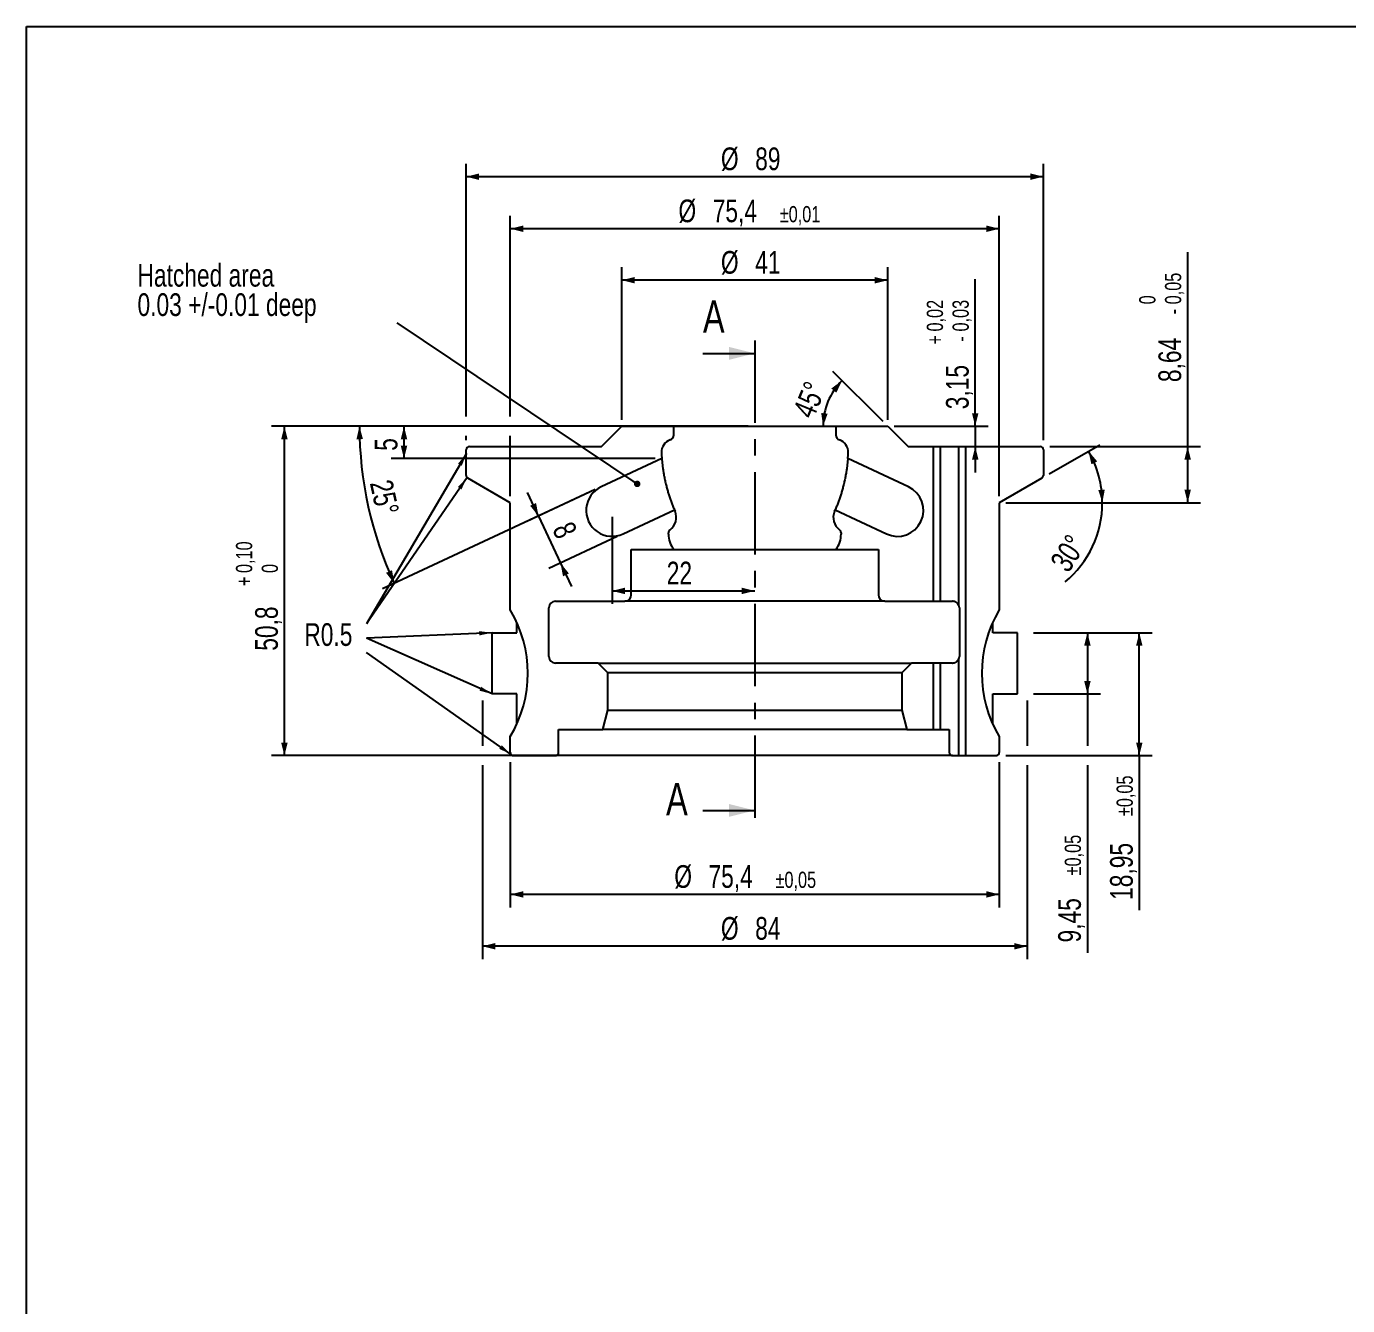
# Model space of a CAD drawing. Header units: millimetres. Extents: x 8 to 586, y 8 to 412.
# Drawn here: x 8 to 211.7, y 214.7 to 412 of the extents above; entities that cross this region are included whole.
import ezdxf

# ---------------------------------------------------------------- set-up
doc = ezdxf.new("R2010")
doc.units = ezdxf.units.MM
doc.linetypes.add('CENTERX2', pattern=[20.32, 12.7, -2.54, 2.54, -2.54])
for name, color, linetype in [('CENTERLINE', 4, 'CENTERX2'), ('DIMENSIONS', 2, 'Continuous'), ('TEXT', 2, 'Continuous')]:
    doc.layers.add(name, color=color, linetype=linetype)
doc.layers.add('OUTLINE', color=7, linetype='Continuous', lineweight=25)
doc.styles.add('SLDTEXTSTYLE0', font='TXT', dxfattribs={"width": 0.75})
doc.dimstyles.new('SLDDIMSTYLE0', dxfattribs={"dimtxt": 3.5, "dimasz": 2, "dimexe": 0, "dimexo": 0.0625, "dimgap": 0.875, "dimtad": 1, "dimrnd": 1e-09, "dimzin": 12, "dimdsep": 46, "dimtxsty": 'SLDTEXTSTYLE0', "dimsah": 1, "dimcen": 0.09, "dimadec": 0, "dimazin": 3, "dimtfac": 1, "dimtofl": 0, "dimtmove": 0, "dimatfit": 3, "dimfxl": 0, "dimfrac": 2, "dimtolj": 1, "dimtzin": 12, "dimarcsym": 0})
doc.dimstyles.new('SLDDIMSTYLE1', dxfattribs={"dimtxt": 3.5, "dimasz": 2, "dimexe": 0, "dimexo": 0.0625, "dimgap": 0.875, "dimtad": 1, "dimdec": 1, "dimrnd": 1e-09, "dimzin": 12, "dimdsep": 46, "dimtxsty": 'SLDTEXTSTYLE0', "dimsah": 1, "dimcen": 0.09, "dimadec": 0, "dimazin": 3, "dimtfac": 1, "dimtdec": 1, "dimtofl": 0, "dimtmove": 0, "dimatfit": 3, "dimfxl": 0, "dimfrac": 2, "dimtolj": 1, "dimtzin": 12, "dimarcsym": 0})
doc.dimstyles.new('SLDDIMSTYLE10', dxfattribs={"dimtxt": 0.18, "dimasz": 1, "dimexe": 0, "dimexo": 0.0625, "dimgap": 0, "dimtad": 0, "dimtih": 1, "dimtoh": 1, "dimdec": 0, "dimrnd": 1e-09, "dimzin": 0, "dimdsep": 46, "dimtxsty": 'Standard', "dimblk1": 'DOT', "dimblk2": 'DOT', "dimsah": 1, "dimcen": 0.09, "dimadec": 0, "dimazin": 0, "dimtfac": 1, "dimtdec": 0, "dimtofl": 0, "dimtmove": 0, "dimatfit": 3, "dimldrblk": 'DOT', "dimfxl": 0, "dimfrac": 2, "dimtolj": 1, "dimtzin": 0, "dimarcsym": 0})
doc.dimstyles.new('SLDDIMSTYLE2', dxfattribs={"dimtxt": 3.5, "dimasz": 2, "dimexe": 0, "dimexo": 0.0625, "dimgap": 0.875, "dimtad": 1, "dimdec": 1, "dimrnd": 1e-09, "dimzin": 12, "dimdsep": 46, "dimtxsty": 'SLDTEXTSTYLE0', "dimsah": 1, "dimcen": 0.09, "dimadec": 0, "dimazin": 3, "dimtol": 1, "dimtp": 0.01, "dimtm": 0.01, "dimtfac": 1, "dimtofl": 0, "dimtmove": 0, "dimatfit": 3, "dimfxl": 0, "dimfrac": 2, "dimtolj": 1, "dimarcsym": 0})
doc.dimstyles.new('SLDDIMSTYLE3', dxfattribs={"dimtxt": 3.5, "dimasz": 2, "dimexe": 0, "dimexo": 0.0625, "dimgap": 0.875, "dimtad": 1, "dimrnd": 1e-09, "dimzin": 12, "dimdsep": 46, "dimtxsty": 'SLDTEXTSTYLE0', "dimsah": 1, "dimcen": 0.09, "dimadec": 0, "dimazin": 3, "dimtol": 1, "dimtp": 0.05, "dimtm": 0.05, "dimtfac": 1, "dimtofl": 0, "dimtmove": 0, "dimatfit": 3, "dimfxl": 0, "dimfrac": 2, "dimtolj": 1, "dimarcsym": 0})
doc.dimstyles.new('SLDDIMSTYLE4', dxfattribs={"dimtxt": 3.5, "dimasz": 2, "dimexe": 0, "dimexo": 0.0625, "dimgap": 0.875, "dimtad": 1, "dimdec": 4, "dimzin": 12, "dimdsep": 46, "dimtxsty": 'SLDTEXTSTYLE0', "dimsah": 1, "dimcen": 0.09, "dimazin": 3, "dimtfac": 1, "dimtofl": 0, "dimtmove": 0, "dimatfit": 3, "dimfxl": 0, "dimfrac": 2, "dimtolj": 1, "dimtzin": 12, "dimarcsym": 0})
doc.dimstyles.new('SLDDIMSTYLE5', dxfattribs={"dimtxt": 3.5, "dimasz": 2, "dimexe": 0, "dimexo": 0.0625, "dimgap": 0.875, "dimtad": 1, "dimrnd": 1e-09, "dimzin": 12, "dimdsep": 46, "dimtxsty": 'SLDTEXTSTYLE0', "dimsah": 1, "dimcen": 0.09, "dimadec": 0, "dimazin": 3, "dimtol": 1, "dimtp": 0.1, "dimtfac": 1, "dimtofl": 0, "dimtmove": 0, "dimatfit": 3, "dimfxl": 0, "dimfrac": 2, "dimtolj": 1, "dimarcsym": 0})
doc.dimstyles.new('SLDDIMSTYLE6', dxfattribs={"dimtxt": 3.5, "dimasz": 2, "dimexe": 0, "dimexo": 0.0625, "dimgap": 0.875, "dimtad": 1, "dimrnd": 1e-09, "dimzin": 12, "dimdsep": 46, "dimtxsty": 'SLDTEXTSTYLE0', "dimsah": 1, "dimcen": 0.09, "dimadec": 0, "dimazin": 3, "dimtol": 1, "dimtm": 0.05, "dimtfac": 1, "dimtofl": 0, "dimtmove": 0, "dimatfit": 3, "dimfxl": 0, "dimfrac": 2, "dimtolj": 1, "dimarcsym": 0})
doc.dimstyles.new('SLDDIMSTYLE7', dxfattribs={"dimtxt": 3.5, "dimasz": 2, "dimexe": 0, "dimexo": 0.0625, "dimgap": 0.875, "dimtad": 1, "dimrnd": 1e-09, "dimzin": 12, "dimdsep": 46, "dimtxsty": 'SLDTEXTSTYLE0', "dimsah": 1, "dimcen": 0.09, "dimadec": 0, "dimazin": 3, "dimtol": 1, "dimtp": 0.02, "dimtm": 0.03, "dimtfac": 1, "dimtmove": 0, "dimatfit": 0, "dimfxl": 0, "dimfrac": 2, "dimtolj": 1, "dimarcsym": 0})
doc.dimstyles.new('SLDDIMSTYLE8', dxfattribs={"dimtxt": 3.5, "dimasz": 2, "dimexe": 0, "dimexo": 0.0625, "dimgap": 0.875, "dimtad": 1, "dimrnd": 1e-09, "dimzin": 12, "dimdsep": 46, "dimtxsty": 'SLDTEXTSTYLE0', "dimsah": 1, "dimcen": 0.09, "dimadec": 0, "dimazin": 3, "dimtfac": 1, "dimtmove": 0, "dimatfit": 0, "dimfxl": 0, "dimfrac": 2, "dimtolj": 1, "dimtzin": 12, "dimarcsym": 0})
doc.dimstyles.new('SLDDIMSTYLE9', dxfattribs={"dimtxt": 0.18, "dimasz": 2, "dimexe": 0, "dimexo": 0.0625, "dimgap": 0, "dimtad": 0, "dimtih": 1, "dimtoh": 1, "dimdec": 0, "dimrnd": 1e-09, "dimzin": 0, "dimdsep": 46, "dimtxsty": 'Standard', "dimsah": 1, "dimcen": 0.09, "dimadec": 0, "dimazin": 0, "dimtfac": 2, "dimtdec": 0, "dimtofl": 0, "dimtmove": 0, "dimatfit": 3, "dimfxl": 0, "dimfrac": 2, "dimtolj": 1, "dimtzin": 0, "dimarcsym": 0})

# ---------------------------------------------------------------- blocks, each defined once
blk = doc.blocks.new('_D')
at = {"layer": 'DIMENSIONS'}
for p, q in [((98.31, 336.35), (98.31, 322.93)), ((98.31, 324.93), (120.31, 324.93))]:
    blk.add_line(p, q, dxfattribs=at)
for points in [[(98.31, 324.93), (100.31, 324.43), (100.31, 325.43)], [(120.31, 324.93), (118.31, 325.43), (118.31, 324.43)]]:
    blk.add_solid(points, dxfattribs=at)
at = {"layer": 'DIMENSIONS', "insert": (106.73, 329.44), "char_height": 3.5, "attachment_point": 1, "style": 'SLDTEXTSTYLE0'}
blk.add_mtext('22', dxfattribs=at)
blk = doc.blocks.new('_D_1')
at = {"layer": 'DIMENSIONS'}
for p, q in [((99.81, 351.33), (99.81, 374.85)), ((140.81, 351.33), (140.81, 374.85)), ((140.81, 372.85), (99.81, 372.85))]:
    blk.add_line(p, q, dxfattribs=at)
for points in [[(99.81, 372.85), (101.81, 372.35), (101.81, 373.35)], [(140.81, 372.85), (138.81, 373.35), (138.81, 372.35)]]:
    blk.add_solid(points, dxfattribs=at)
at = {"layer": 'DIMENSIONS', "char_height": 3.5, "attachment_point": 1, "style": 'SLDTEXTSTYLE0'}
for s, insert in [('%%c', (115.09, 377.36)), ('41', (120.37, 377.36))]:
    blk.add_mtext(s, dxfattribs=dict(at, insert=insert))
blk = doc.blocks.new('_D_2')
at = {"layer": 'DIMENSIONS'}
for p, q in [((75.81, 351.83), (75.81, 390.82)), ((164.81, 348.18), (164.81, 390.82)), ((164.81, 388.82), (75.81, 388.82)), ((75.81, 348.18), (75.81, 348.83))]:
    blk.add_line(p, q, dxfattribs=at)
for points in [[(75.81, 388.82), (77.81, 388.32), (77.81, 389.32)], [(164.81, 388.82), (162.81, 389.32), (162.81, 388.32)]]:
    blk.add_solid(points, dxfattribs=at)
at = {"layer": 'DIMENSIONS', "char_height": 3.5, "attachment_point": 1, "style": 'SLDTEXTSTYLE0'}
for s, insert in [('%%c', (115.09, 393.33)), ('89', (120.37, 393.33))]:
    blk.add_mtext(s, dxfattribs=dict(at, insert=insert))
blk = doc.blocks.new('_D_3')
at = {"layer": 'DIMENSIONS'}
for p, q in [((78.31, 308.03), (78.31, 301.03)), ((162.31, 308.03), (162.31, 301.03)), ((78.31, 298.03), (78.31, 268.12)), ((162.31, 298.03), (162.31, 268.12)), ((162.31, 270.12), (78.31, 270.12))]:
    blk.add_line(p, q, dxfattribs=at)
for points in [[(78.31, 270.12), (80.31, 269.62), (80.31, 270.62)], [(162.31, 270.12), (160.31, 270.62), (160.31, 269.62)]]:
    blk.add_solid(points, dxfattribs=at)
at = {"layer": 'DIMENSIONS', "char_height": 3.5, "attachment_point": 1, "style": 'SLDTEXTSTYLE0'}
for s, insert in [('%%c', (115.09, 274.63)), ('84', (120.37, 274.63))]:
    blk.add_mtext(s, dxfattribs=dict(at, insert=insert))
blk = doc.blocks.new('_D_4')
at = {"layer": 'DIMENSIONS'}
for p, q in [((82.61, 351.83), (82.61, 382.79)), ((158.01, 339.54), (158.01, 382.79)), ((158.01, 380.79), (82.61, 380.79)), ((82.61, 339.54), (82.61, 348.83))]:
    blk.add_line(p, q, dxfattribs=at)
for points in [[(82.61, 380.79), (84.61, 380.29), (84.61, 381.29)], [(158.01, 380.79), (156.01, 381.29), (156.01, 380.29)]]:
    blk.add_solid(points, dxfattribs=at)
at = {"layer": 'DIMENSIONS', "attachment_point": 1, "style": 'SLDTEXTSTYLE0'}
for s, insert, char_height in [('%%c', (108.54, 385.3), 3.5), ('75,4', (113.82, 385.3), 3.5), ('±0,01', (124.16, 384.29), 2.5)]:
    blk.add_mtext(s, dxfattribs=dict(at, insert=insert, char_height=char_height))
blk = doc.blocks.new('_D_5')
at = {"layer": 'DIMENSIONS'}
for p, q in [((82.61, 298.53), (82.61, 276.12)), ((158.01, 298.53), (158.01, 276.12)), ((158.01, 278.12), (82.61, 278.12))]:
    blk.add_line(p, q, dxfattribs=at)
for points in [[(82.61, 278.12), (84.61, 277.62), (84.61, 278.62)], [(158.01, 278.12), (156.01, 278.62), (156.01, 277.62)]]:
    blk.add_solid(points, dxfattribs=at)
at = {"layer": 'DIMENSIONS', "attachment_point": 1, "style": 'SLDTEXTSTYLE0'}
for s, insert, char_height in [('%%c', (107.9, 282.63), 3.5), ('75,4', (113.17, 282.63), 3.5), ('±0,05', (123.51, 281.62), 2.5)]:
    blk.add_mtext(s, dxfattribs=dict(at, insert=insert, char_height=char_height))
blk = doc.blocks.new('_D_6')
at = {"layer": 'DIMENSIONS'}
blk.add_line((165.68, 342.97), (173.5, 347.48), dxfattribs=at)
for start, end in [(0, 30), (309.6446, 0)]:
    blk.add_arc((158.01, 338.54), 15.89, start, end, dxfattribs=at)
for points in [[(171.77, 346.48), (172.21, 344.47), (173.11, 344.91)], [(173.9, 338.54), (174.28, 340.57), (173.28, 340.5)]]:
    blk.add_solid(points, dxfattribs=at)
at = {"layer": 'DIMENSIONS', "insert": (165.71, 329.45), "char_height": 3.5, "attachment_point": 1, "rotation": 57.4603, "style": 'SLDTEXTSTYLE0'}
blk.add_mtext('30°', dxfattribs=at)
blk = doc.blocks.new('_D_7')
at = {"layer": 'DIMENSIONS'}
blk.add_line((140.11, 351.04), (132.35, 358.79), dxfattribs=at)
blk.add_arc((140.81, 350.33), 9.97, 135, 180, dxfattribs=at)
for points in [[(133.77, 357.38), (132.11, 356.15), (132.89, 355.51)], [(130.85, 350.33), (131.54, 352.27), (130.55, 352.37)]]:
    blk.add_solid(points, dxfattribs=at)
at = {"layer": 'DIMENSIONS', "insert": (126.09, 352.62), "char_height": 3.5, "attachment_point": 1, "rotation": 67.5, "style": 'SLDTEXTSTYLE0'}
blk.add_mtext('45°', dxfattribs=at)
blk = doc.blocks.new('_D_8')
at = {"layer": 'DIMENSIONS'}
for p, q in [((119.31, 350.33), (45.78, 350.33)), ((47.78, 299.53), (47.78, 350.33)), ((119.31, 299.53), (45.78, 299.53))]:
    blk.add_line(p, q, dxfattribs=at)
for points in [[(47.78, 350.33), (47.28, 348.33), (48.28, 348.33)], [(47.78, 299.53), (48.28, 301.53), (47.28, 301.53)]]:
    blk.add_solid(points, dxfattribs=at)
at = {"layer": 'DIMENSIONS', "attachment_point": 1, "rotation": 90, "style": 'SLDTEXTSTYLE0'}
for s, insert, char_height in [('0,10', (40.31, 327.69), 2.5), ('0', (44.28, 327.69), 2.5), ('+', (40.31, 325.67), 2.5), ('50,8', (43.27, 315.7), 3.5)]:
    blk.add_mtext(s, dxfattribs=dict(at, insert=insert, char_height=char_height))
blk = doc.blocks.new('_D_9')
at = {"layer": 'DIMENSIONS'}
for p, q in [((163.31, 318.48), (181.6, 318.48)), ((179.6, 299.53), (179.6, 318.48)), ((159.01, 299.53), (181.6, 299.53)), ((179.6, 299.53), (179.6, 275.69))]:
    blk.add_line(p, q, dxfattribs=at)
for points in [[(179.6, 318.48), (179.1, 316.48), (180.1, 316.48)], [(179.6, 299.53), (180.1, 301.53), (179.1, 301.53)]]:
    blk.add_solid(points, dxfattribs=at)
at = {"layer": 'DIMENSIONS', "attachment_point": 1, "rotation": 90, "style": 'SLDTEXTSTYLE0'}
for s, insert, char_height in [('±0,05', (176.1, 290.2), 2.5), ('18,95', (175.09, 277.27), 3.5)]:
    blk.add_mtext(s, dxfattribs=dict(at, insert=insert, char_height=char_height))
blk = doc.blocks.new('_D_10')
at = {"layer": 'DIMENSIONS'}
for p, q in [((163.31, 318.48), (173.6, 318.48)), ((171.6, 318.48), (171.6, 309.03)), ((163.31, 309.03), (173.6, 309.03)), ((171.6, 309.03), (171.6, 301.03)), ((171.6, 298.03), (171.6, 269.12))]:
    blk.add_line(p, q, dxfattribs=at)
for points in [[(171.6, 318.48), (171.1, 316.48), (172.1, 316.48)], [(171.6, 309.03), (172.1, 311.03), (171.1, 311.03)]]:
    blk.add_solid(points, dxfattribs=at)
at = {"layer": 'DIMENSIONS', "attachment_point": 1, "rotation": 90, "style": 'SLDTEXTSTYLE0'}
for s, insert, char_height in [('±0,05', (168.1, 281.05), 2.5), ('9,45', (167.09, 270.71), 3.5)]:
    blk.add_mtext(s, dxfattribs=dict(at, insert=insert, char_height=char_height))
blk = doc.blocks.new('_D_11')
at = {"layer": 'DIMENSIONS'}
for p, q in [((187.06, 347.18), (187.06, 377.18)), ((165.81, 347.18), (189.06, 347.18)), ((187.06, 338.54), (187.06, 347.18)), ((159.01, 338.54), (189.06, 338.54))]:
    blk.add_line(p, q, dxfattribs=at)
for points in [[(187.06, 347.18), (186.56, 345.18), (187.56, 345.18)], [(187.06, 338.54), (187.56, 340.54), (186.56, 340.54)]]:
    blk.add_solid(points, dxfattribs=at)
at = {"layer": 'DIMENSIONS', "attachment_point": 1, "rotation": 90, "style": 'SLDTEXTSTYLE0'}
for s, insert, char_height in [('0,05', (183.56, 369.13), 2.5), ('0', (179.59, 369.13), 2.5), ('-', (183.56, 367.57), 2.5), ('8,64', (182.55, 357.14), 3.5)]:
    blk.add_mtext(s, dxfattribs=dict(at, insert=insert, char_height=char_height))
blk = doc.blocks.new('_D_12')
at = {"layer": 'DIMENSIONS'}
for p, q in [((154.3, 350.33), (154.3, 373)), ((141.81, 350.33), (156.3, 350.33)), ((154.3, 350.33), (154.3, 347.18)), ((154.3, 347.18), (154.3, 343.18))]:
    blk.add_line(p, q, dxfattribs=at)
for points in [[(154.3, 350.33), (154.8, 352.33), (153.8, 352.33)], [(154.3, 347.18), (153.8, 345.18), (154.8, 345.18)]]:
    blk.add_solid(points, dxfattribs=at)
at = {"layer": 'DIMENSIONS', "attachment_point": 1, "rotation": 90, "style": 'SLDTEXTSTYLE0'}
for s, insert, char_height in [('0,02', (146.83, 364.94), 2.5), ('0,03', (150.8, 364.94), 2.5), ('+', (146.83, 362.92), 2.5), ('-', (150.8, 363.38), 2.5), ('3,15', (149.79, 352.95), 3.5)]:
    blk.add_mtext(s, dxfattribs=dict(at, insert=insert, char_height=char_height))
blk = doc.blocks.new('_D_13')
at = {"layer": 'DIMENSIONS'}
for p, q in [((98.81, 350.33), (64.22, 350.33)), ((66.22, 350.33), (66.22, 345.33)), ((104.97, 345.33), (64.22, 345.33))]:
    blk.add_line(p, q, dxfattribs=at)
for points in [[(66.22, 350.33), (65.72, 348.33), (66.72, 348.33)], [(66.22, 345.33), (66.72, 347.33), (65.72, 347.33)]]:
    blk.add_solid(points, dxfattribs=at)
at = {"layer": 'DIMENSIONS', "insert": (61.71, 346.54), "char_height": 3.5, "attachment_point": 1, "rotation": 90, "style": 'SLDTEXTSTYLE0'}
blk.add_mtext('5', dxfattribs=at)
blk = doc.blocks.new('_D_14')
at = {"layer": 'DIMENSIONS'}
for p, q in [((95.72, 340.55), (85.16, 335.62)), ((86.97, 336.47), (85.28, 340.09)), ((86.97, 336.47), (90.35, 329.22)), ((99.1, 333.3), (88.54, 328.37)), ((90.35, 329.22), (92.04, 325.59))]:
    blk.add_line(p, q, dxfattribs=at)
for points in [[(86.97, 336.47), (86.58, 338.49), (85.67, 338.07)], [(90.35, 329.22), (90.74, 327.19), (91.65, 327.62)]]:
    blk.add_solid(points, dxfattribs=at)
at = {"layer": 'DIMENSIONS', "insert": (92.2, 335.92), "char_height": 3.5, "attachment_point": 1, "rotation": 295, "style": 'SLDTEXTSTYLE0'}
blk.add_mtext('8', dxfattribs=at)
blk = doc.blocks.new('_D_15')
at = {"layer": 'DIMENSIONS'}
for p, q in [((98.81, 350.33), (57.35, 350.33)), ((95.72, 340.55), (62.91, 325.25))]:
    blk.add_line(p, q, dxfattribs=at)
blk.add_arc((116.69, 350.33), 57.34, 180, 205, dxfattribs=at)
for points in [[(59.35, 350.33), (58.89, 348.32), (59.89, 348.34)], [(64.72, 326.09), (64.37, 328.13), (63.45, 327.72)]]:
    blk.add_solid(points, dxfattribs=at)
at = {"layer": 'DIMENSIONS', "insert": (64.35, 342.33), "char_height": 3.5, "attachment_point": 1, "rotation": 282.5, "style": 'SLDTEXTSTYLE0'}
blk.add_mtext('25°', dxfattribs=at)
blk = doc.blocks.new('SW_NOTE_6')
at = {"layer": 'TEXT', "color": 0, "char_height": 3.5, "attachment_point": 1, "style": 'SLDTEXTSTYLE0'}
for s, insert in [('Hatched area', (-40.04, 9.1)), ('0.03 +/-0.01 deep', (-40.04, 4.57))]:
    blk.add_mtext(s, dxfattribs=dict(at, insert=insert))
blk = doc.blocks.new('_DOT')
at = {"color": 0, "linetype": 'ByBlock', "lineweight": -2}
blk.add_line((-0.5, 0), (-1, 0), dxfattribs=at)
at = {"color": 0, "linetype": 'ByBlock', "const_width": 0.5}
blk.add_lwpolyline([(-0.25, 0, 1), (0.25, 0, 1)], format="xyb", close=True, dxfattribs=at)

msp = doc.modelspace()

# ---------------------------------------------------------------- linework, layer by layer
at = {"layer": 'CENTERLINE'}
msp.add_line((120.31357, 363.57192), (120.31357, 289.07166), dxfattribs=at)
at = {"layer": 'CENTERLINE', "linetype": 'Continuous'}
for p, q in [((112.31357, 361.57192), (120.31357, 361.57192)), ((112.31357, 291.07166), (120.31357, 291.07166))]:
    msp.add_line(p, q, dxfattribs=at)
at = {"layer": 'CENTERLINE'}
for points in [[(120.31357, 361.57192), (116.31357, 362.57192), (116.31357, 360.57192)], [(120.31357, 291.07166), (116.31357, 292.07166), (116.31357, 290.07166)]]:
    msp.add_solid(points, dxfattribs=at)
at = {"layer": 'OUTLINE'}
for p, q in [((8, 412), (586, 412)), ((8, 8), (8, 412)), ((96.66357, 347.17909), (99.81356, 350.3291)), ((99.81356, 350.3291), (107.81357, 350.3291)), ((107.81357, 348.98051), (107.81357, 350.3291)), ((107.81357, 350.3291), (132.81357, 350.3291)), ((132.81357, 350.3291), (132.81357, 348.98051)), ((132.81357, 350.3291), (140.81357, 350.3291)), ((140.81357, 350.3291), (143.96357, 347.17909)), ((75.81356, 342.75375), (75.81356, 346.6791)), ((76.31357, 347.17909), (96.66357, 347.17909)), ((143.96357, 347.17909), (147.81357, 347.17909)), ((147.81357, 347.17909), (147.81357, 323.32909)), ((147.81357, 347.17909), (148.88536, 347.17909)), ((148.88536, 347.17909), (148.88536, 323.32909)), ((148.88536, 347.17909), (151.74177, 347.17909)), ((151.74177, 347.17909), (151.74177, 322.69225)), ((151.74177, 347.17909), (152.81357, 347.17909)), ((152.81357, 347.17909), (152.81357, 299.52909)), ((152.81357, 347.17909), (164.31357, 347.17909)), ((164.81357, 346.6791), (164.81357, 342.75375)), ((105.97059, 345.32909), (96.62309, 340.97029)), ((105.97067, 345.32913), (105.97059, 345.32909)), ((134.65655, 345.32909), (134.65646, 345.32913)), ((144.00404, 340.97029), (134.65655, 345.32909)), ((82.61356, 338.53909), (76.06357, 342.32074)), ((164.56357, 342.32074), (158.01357, 338.53909)), ((82.61356, 321.99178), (82.61356, 338.53909)), ((158.01357, 338.53909), (158.01357, 321.99178)), ((100.00404, 333.71983), (107.92747, 337.41458)), ((132.69966, 337.41458), (140.62309, 333.71983)), ((107.01357, 333.67909), (107.01357, 333.90809)), ((133.61357, 333.90809), (133.61357, 333.67909)), ((101.26357, 324.32909), (101.26357, 331.32909)), ((101.26357, 331.32909), (107.77667, 331.32909)), ((107.77667, 331.32909), (132.85046, 331.32909)), ((132.85046, 331.32909), (139.36357, 331.32909)), ((139.36357, 331.32909), (139.36357, 324.32909)), ((88.56356, 314.8091), (88.56356, 322.3291)), ((89.56357, 323.32909), (100.26357, 323.32909)), ((140.36357, 323.32909), (100.26357, 323.32909)), ((140.36357, 323.32909), (147.81357, 323.32909)), ((147.81357, 323.32909), (148.88536, 323.32909)), ((148.88536, 323.32909), (150.80229, 323.32909)), ((151.86601, 322.3291), (151.86601, 314.8091)), ((83.63115, 318.47909), (83.63115, 320.04584)), ((156.99598, 318.47909), (156.99598, 320.04584)), ((79.81357, 318.47909), (83.63115, 318.47909)), ((79.81357, 309.02909), (79.81357, 318.47909)), ((160.81357, 318.47909), (156.99598, 318.47909)), ((160.81357, 309.02909), (160.81357, 318.47909)), ((96.16357, 313.80909), (89.56357, 313.80909)), ((97.66357, 312.3091), (96.16357, 313.80909)), ((96.16357, 313.80909), (144.46357, 313.80909)), ((144.46357, 313.80909), (142.96357, 312.3091)), ((147.81357, 313.80909), (144.46357, 313.80909)), ((147.81357, 313.80909), (147.81357, 303.52909)), ((148.88536, 313.80909), (147.81357, 313.80909)), ((148.88536, 313.80909), (148.88536, 303.52909)), ((150.80229, 313.80909), (148.88536, 313.80909)), ((151.74177, 314.44594), (151.74177, 299.52909)), ((142.96357, 312.3091), (97.66357, 312.3091)), ((97.66357, 306.5291), (97.66357, 312.3091)), ((142.96357, 312.3091), (142.96357, 306.5291)), ((83.63115, 309.02909), (79.81357, 309.02909)), ((83.63115, 304.41235), (83.63115, 309.02909)), ((156.99598, 304.41235), (156.99598, 309.02909)), ((156.99598, 309.02909), (160.81357, 309.02909)), ((96.85972, 303.52909), (97.66357, 306.5291)), ((97.66357, 306.5291), (142.96357, 306.5291)), ((142.96357, 306.5291), (143.76741, 303.52909)), ((82.61356, 300.0291), (82.61356, 302.46641)), ((90.06357, 300.0291), (90.06357, 303.52909)), ((90.06357, 303.52909), (96.85972, 303.52909)), ((143.76741, 303.52909), (96.85972, 303.52909)), ((143.76741, 303.52909), (147.81357, 303.52909)), ((147.81357, 303.52909), (148.88536, 303.52909)), ((148.88536, 303.52909), (150.29794, 303.52909)), ((150.29794, 303.52909), (150.29794, 300.0291)), ((158.01357, 302.46641), (158.01357, 300.0291)), ((83.11357, 299.52909), (89.56357, 299.52909)), ((150.80229, 299.52909), (89.56357, 299.52909)), ((150.80229, 299.52909), (151.74177, 299.52909)), ((151.74177, 299.52909), (152.81357, 299.52909)), ((152.81357, 299.52909), (157.51357, 299.52909))]:
    msp.add_line(p, q, dxfattribs=at)
for centre, radius, start, end in [((107.01357, 348.98051), 0.8, 288.7493408, 0), ((133.61357, 348.98051), 0.8, 180, 251.2506592), ((76.31357, 346.6791), 0.5, 90, 180), ((107.91357, 346.3291), 2, 108.7493408, 182.3997791), ((132.71357, 346.3291), 2, 357.6002209, 71.2506592), ((164.31357, 346.6791), 0.5, 0, 90), ((130.89339, 347.29215), 25, 182.3997791, 184.5036186), ((109.73374, 347.29215), 25, 355.4963814, 357.6002209), ((76.31357, 342.75375), 0.5, 180, 240), ((164.31357, 342.75375), 0.5, 300, 0), ((98.31357, 337.34506), 4, 115, 295), ((142.31357, 337.34506), 4, 245, 65), ((105.81357, 336.25756), 2.4, 305.8882976, 23.748472), ((130.89339, 347.29215), 25, 203.2723723, 203.748472), ((134.81357, 336.25756), 2.4, 156.251528, 234.1117024), ((109.73374, 347.29215), 25, 336.251528, 336.7276277), ((107.51357, 333.90809), 0.5, 125.8882976, 180), ((133.11357, 333.90809), 0.5, 0, 54.1117024), ((111.01357, 333.67909), 4, 180, 215.9798006), ((129.61357, 333.67909), 4, 324.0201994, 0), ((100.26357, 324.32909), 1, 270, 0), ((140.36357, 324.32909), 1, 180, 270), ((66.31357, 312.2291), 19, 329.0810195, 30.9189805), ((89.56357, 322.3291), 1, 90, 180), ((174.31357, 312.2291), 19, 149.0810195, 210.9189805), ((89.56357, 314.8091), 1, 180, 270), ((83.11357, 300.0291), 0.5, 180, 270), ((89.56357, 300.0291), 0.5, 270, 0), ((157.51357, 300.0291), 0.5, 270, 0)]:
    msp.add_arc(centre, radius, start, end, dxfattribs=at)
for points, knots in [([(105.97067, 345.32913), (105.98111, 345.20383), (106.01042, 344.85218), (106.07321, 344.27546), (106.16445, 343.60011), (106.27454, 342.92599), (106.40328, 342.25363), (106.55076, 341.58356), (106.71095, 340.94024), (106.88168, 340.32366), (107.06085, 339.73363), (107.25479, 339.14709), (107.46385, 338.56458), (107.68668, 337.98592), (107.84726, 337.60505), (107.92755, 337.41462)], [0, 0, 0, 0, 0.046062522, 0.129266746, 0.21248642, 0.295690743, 0.37945788, 0.463240705, 0.547007825, 0.62229462, 0.697592897, 0.772879718, 0.848582607, 0.924297112, 1, 1, 1, 1]), ([(134.65646, 345.32913), (134.64602, 345.20383), (134.61672, 344.85218), (134.55392, 344.27546), (134.46269, 343.60011), (134.35259, 342.92599), (134.22385, 342.25363), (134.07637, 341.58356), (133.91618, 340.94024), (133.74545, 340.32366), (133.56628, 339.73363), (133.37234, 339.14709), (133.16328, 338.56458), (132.94046, 337.98592), (132.77987, 337.60505), (132.69958, 337.41462)], [0, 0, 0, 0, 0.046062513, 0.129266752, 0.212486412, 0.295690755, 0.379457872, 0.463240699, 0.547007821, 0.622294647, 0.697592927, 0.772879714, 0.848582604, 0.924297111, 1, 1, 1, 1]), ([(151.74177, 322.69225), (151.72616, 322.7283), (151.69473, 322.80091), (151.63792, 322.89164), (151.58021, 322.96717), (151.52397, 323.02918), (151.46219, 323.08681), (151.3956, 323.13915), (151.32536, 323.18539), (151.25137, 323.22578), (151.17351, 323.2602), (151.07356, 323.29443), (150.94966, 323.3229), (150.85176, 323.32702), (150.80229, 323.32909)], [0, 0, 0, 0, 0.097687486, 0.196771246, 0.265493745, 0.334217425, 0.404907772, 0.475598977, 0.544823203, 0.614046065, 0.685250184, 0.756455053, 0.876951522, 1, 1, 1, 1]), ([(151.86601, 322.3291), (151.86549, 322.3477), (151.86462, 322.37833), (151.85959, 322.4167), (151.85289, 322.454), (151.84289, 322.49341), (151.82552, 322.54493), (151.80203, 322.59842), (151.7724, 322.65004), (151.75198, 322.67818), (151.74177, 322.69225)], [0, 0, 0, 0, 0.087900824, 0.144737271, 0.2016963, 0.303134054, 0.40486196, 0.602636501, 0.801353042, 1, 1, 1, 1]), ([(150.80229, 313.80909), (150.83143, 313.80982), (150.88993, 313.81127), (150.97597, 313.82288), (151.0598, 313.84102), (151.14149, 313.86608), (151.22154, 313.89825), (151.29846, 313.93712), (151.37102, 313.9819), (151.43953, 314.0325), (151.5041, 314.08932), (151.56342, 314.15132), (151.61658, 314.21735), (151.66397, 314.2874), (151.70557, 314.36198), (151.72994, 314.41598), (151.74113, 314.44431), (151.74177, 314.44594)], [0, 0, 0, 0, 0.072512658, 0.145567798, 0.215697941, 0.28582737, 0.358007516, 0.430187314, 0.500090798, 0.569993444, 0.641956527, 0.713919222, 0.783324648, 0.852732158, 0.924185216, 0.99564025, 1, 1, 1, 1]), ([(151.74177, 314.44594), (151.75362, 314.4625), (151.7773, 314.4956), (151.80912, 314.55463), (151.83262, 314.61206), (151.84796, 314.66323), (151.85789, 314.70864), (151.86479, 314.75832), (151.86565, 314.79383), (151.86601, 314.8091)], [0, 0, 0, 0, 0.230968435, 0.46165898, 0.645888657, 0.739079491, 0.831962853, 0.927748709, 1, 1, 1, 1]), ([(150.29794, 300.0291), (150.29976, 299.99665), (150.30313, 299.93672), (150.32843, 299.85168), (150.36719, 299.7704), (150.4212, 299.69721), (150.48789, 299.6351), (150.559, 299.58836), (150.63761, 299.55415), (150.71928, 299.53295), (150.77517, 299.53035), (150.80229, 299.52909)], [0, 0, 0, 0, 0.123340794, 0.227848872, 0.335368281, 0.46508637, 0.571486982, 0.680990003, 0.787384348, 0.896833585, 1, 1, 1, 1])]:
    msp.add_open_spline(points, degree=3, knots=knots, dxfattribs=at)

# ---------------------------------------------------------------- block references
at = {"layer": 'TEXT'}
msp.add_blockref('SW_NOTE_6', (65.16782, 366.26402), dxfattribs=at)

# ---------------------------------------------------------------- texts
at = {"layer": 'CENTERLINE', "char_height": 5, "attachment_point": 1, "style": 'SLDTEXTSTYLE0'}
for insert in [(112.31357, 369.74006), (106.63117, 295.32526)]:
    msp.add_mtext('A', dxfattribs=dict(at, insert=insert))
at = {"layer": 'TEXT', "insert": (50.85033, 319.95128), "char_height": 3.5, "attachment_point": 1, "style": 'SLDTEXTSTYLE0'}
msp.add_mtext('R0.5', dxfattribs=at)

# ---------------------------------------------------------------- dimensions: what is measured, and where the dimension line sits
at = {"layer": 'DIMENSIONS'}
for base, p1, p2, text, dimstyle, picture, middle in [((75.81357, 388.82242), (164.81357, 347.1791), (75.81357, 347.1791), '%%c<>', 'SLDDIMSTYLE1', '_D_2', (120.31357, 388.82242)), ((82.61357, 380.79242), (158.01357, 338.5391), (82.61357, 338.5391), '%%c<>', 'SLDDIMSTYLE2', '_D_4', (120.31357, 380.79242)), ((99.81357, 372.85242), (140.81357, 350.3291), (99.81357, 350.3291), '%%c<>', 'SLDDIMSTYLE0', '_D_1', (120.31357, 372.85242)), ((82.61357, 278.12216), (158.01357, 299.5291), (82.61357, 299.5291), '%%c<> ', 'SLDDIMSTYLE3', '_D_5', (120.31357, 278.12216))]:
    dim = msp.add_linear_dim(base=base, p1=p1, p2=p2, text=text, dimstyle=dimstyle, dxfattribs=at)
    dim.commit()
    dim.dimension.update_dxf_attribs({"geometry": picture, "text_midpoint": middle, "dimtype": 160})
for base, p1, p2, angle, dimstyle, picture, middle in [((183.09276, 347.1791), (158.01357, 338.5391), (164.81357, 347.1791), 90, 'SLDDIMSTYLE6', '_D_11', (183.09276, 366.36572)), ((150.33188, 347.1791), (140.81357, 350.3291), (143.96357, 347.1791), 90, 'SLDDIMSTYLE7', '_D_12', (150.33188, 362.18029)), ((43.81357, 350.3291), (120.31357, 299.5291), (120.31357, 350.3291), 90, 'SLDDIMSTYLE5', '_D_8', (43.81357, 324.9291)), ((66.22327, 345.3291), (99.81357, 350.3291), (105.97059, 345.3291), 90, 'SLDDIMSTYLE0', '_D_13', (66.22327, 347.8291)), ((90.35002, 329.21808), (96.62309, 340.97029), (100.00404, 333.71983), 295, 'SLDDIMSTYLE8', '_D_14', (88.65955, 332.84331)), ((179.6046, 318.4791), (158.01357, 299.5291), (162.31357, 318.4791), 90, 'SLDDIMSTYLE3', '_D_9', (179.6046, 287.69939))]:
    dim = msp.add_linear_dim(base=base, p1=p1, p2=p2, angle=angle, dimstyle=dimstyle, dxfattribs=at)
    dim.commit()
    dim.dimension.update_dxf_attribs({"geometry": picture, "text_midpoint": middle, "dimtype": 160})
for base, line1, line2, picture, middle in [((131.60637, 354.14284), ((143.96357, 347.1791), (140.81357, 350.3291)), ((120.31357, 350.3291), (140.81357, 350.3291)), '_D_7', (131.60637, 354.14284)), ((60.70952, 337.91783), ((105.97059, 345.3291), (96.62309, 340.97029)), ((99.81357, 350.3291), (107.81357, 350.3291)), '_D_15', (60.70952, 337.91783)), ((173.35999, 342.65116), ((158.01357, 338.5391), (177.60394, 338.5391)), ((164.81357, 342.46508), (158.01357, 338.5391)), '_D_6', (171.40728, 329.99332))]:
    dim = msp.add_angular_dim_2l(base=base, line1=line1, line2=line2, dimstyle='SLDDIMSTYLE4', dxfattribs=at)
    dim.commit()
    dim.dimension.update_dxf_attribs({"geometry": picture, "text_midpoint": middle, "dimtype": 162})
dim = msp.add_linear_dim(base=(120.31357, 324.92692), p1=(98.31357, 337.34506), p2=(120.31357, 289.07166), dimstyle='SLDDIMSTYLE0', dxfattribs=at)
dim.commit()
dim.dimension.update_dxf_attribs({"geometry": '_D', "text_midpoint": (109.31357, 324.92692), "dimtype": 160})
for base, p1, p2, angle, text, dimstyle, picture, middle in [((171.6046, 309.0291), (162.31357, 318.4791), (162.31357, 309.0291), 90, '<> ', 'SLDDIMSTYLE3', '_D_10', (171.6046, 280.48442)), ((78.31357, 270.12216), (162.31357, 309.0291), (78.31357, 309.0291), 0, '%%c<>', 'SLDDIMSTYLE0', '_D_3', (120.31357, 270.12216))]:
    dim = msp.add_linear_dim(base=base, p1=p1, p2=p2, angle=angle, text=text, dimstyle=dimstyle, dxfattribs=at)
    dim.commit()
    dim.dimension.update_dxf_attribs({"geometry": picture, "text_midpoint": middle, "dimtype": 160})

# ---------------------------------------------------------------- leaders
at = {"layer": 'TEXT'}
for points, dimstyle in [([(102.17901, 341.43275), (65.16782, 366.26402)], 'SLDDIMSTYLE10'), ([(75.86076, 346.11996), (60.42235, 319.84469)], 'SLDDIMSTYLE9'), ([(75.94106, 342.42023), (60.42235, 319.84469)], 'SLDDIMSTYLE9'), ([(79.81357, 318.4791), (60.42235, 317.64452)], 'SLDDIMSTYLE9'), ([(79.81357, 309.0291), (60.42235, 317.64452)], 'SLDDIMSTYLE9'), ([(82.7476, 299.68841), (60.42235, 315.44435)], 'SLDDIMSTYLE9')]:
    msp.add_leader(points, dimstyle=dimstyle, dxfattribs=at)

doc.saveas('drawing.dxf')
